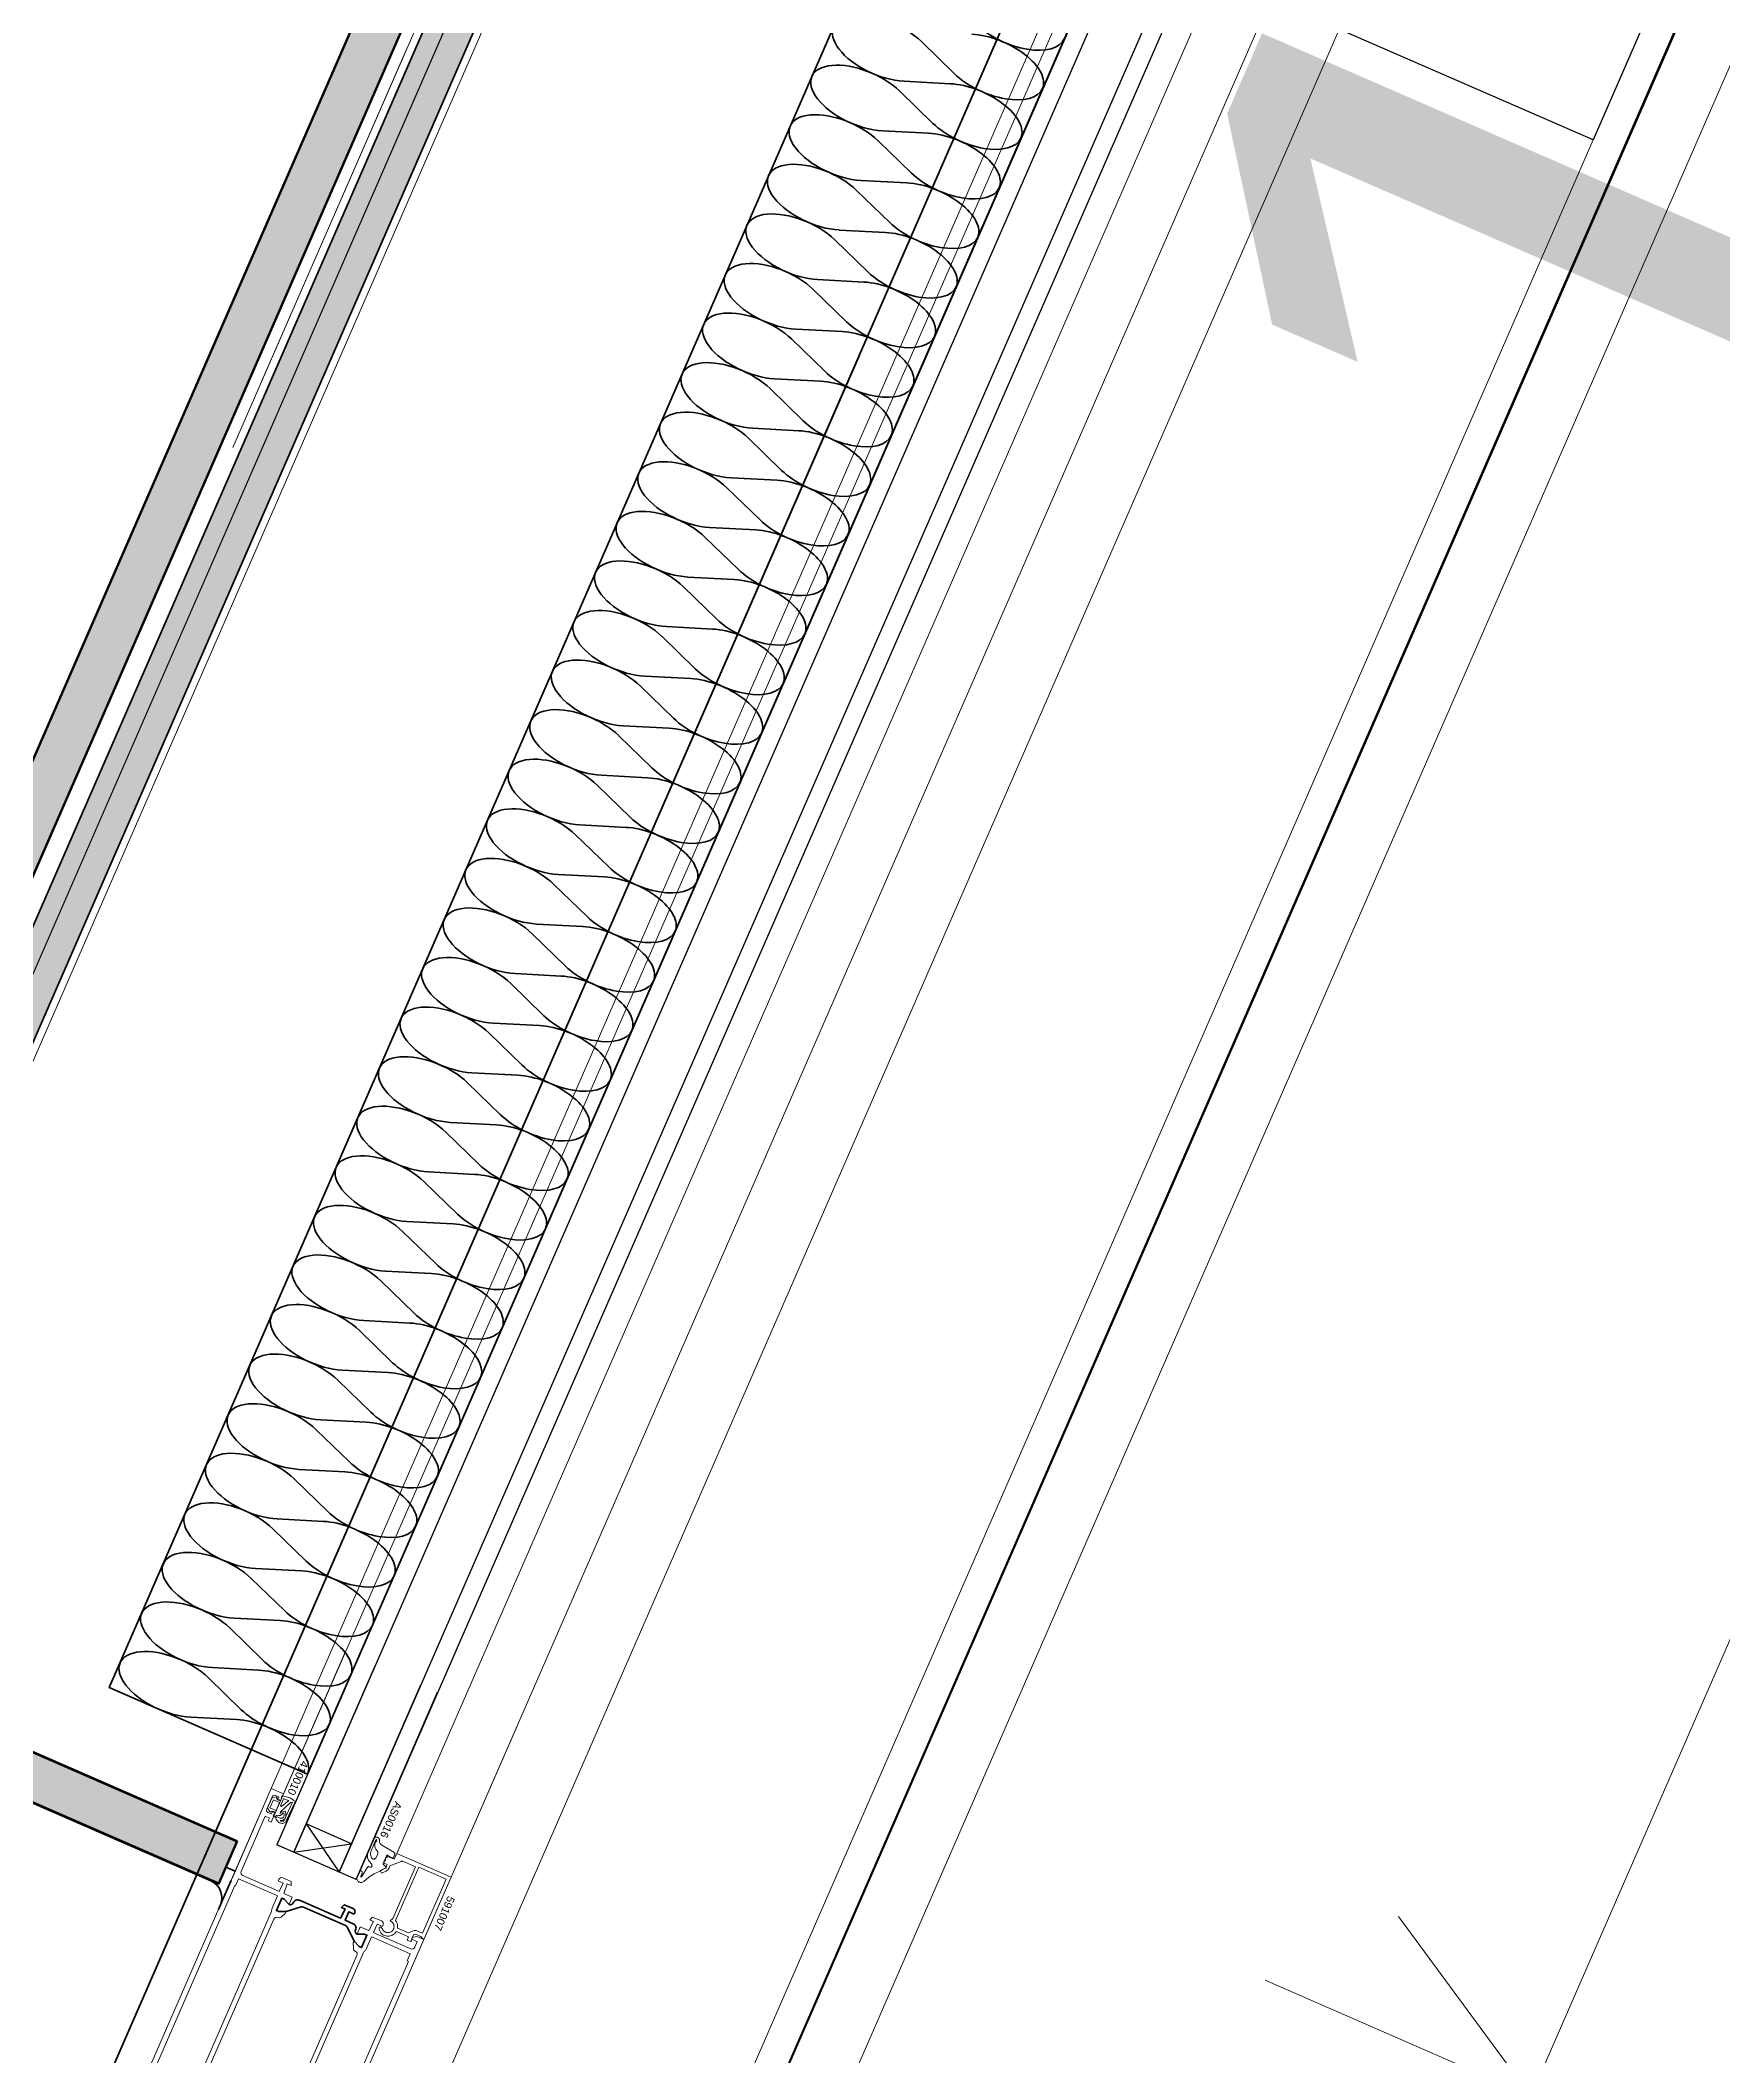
# Model space of a CAD drawing. Header units: millimetres. Extents: x -37281 to 954596, y -59787 to 956680.
# Drawn here: x 873502 to 874047, y -6371 to -5718 of the extents above; entities that cross this region are included whole.
import ezdxf
from ezdxf.enums import TextEntityAlignment as Align

# ---------------------------------------------------------------- set-up
doc = ezdxf.new("R2010")
doc.units = ezdxf.units.MM
doc.header["$MEASUREMENT"] = 0
doc.linetypes.add('Dot & Dashed', pattern=[670.277762, 352.777767, -176.388884, 0, -141.111112])
doc.linetypes.add('Double Dashed', pattern=[1093.611073, 529.166651, -211.666656, 141.111112, -211.666656])
for name, color, linetype, lineweight in [('0_Pen_No__2', 8, 'Continuous', 15), ('0_Pen_No__5', 7, 'Continuous', 25), ('0_Pen_No__6', 7, 'Continuous', 35), ('0_Pen_No__7', 7, 'Continuous', 35), ('0_Pen_No__9', 7, 'Continuous', 13), ('New_A-20-M_Floor_Slab_Pen_No__89', 8, 'Continuous', 20), ('New_A-20-M_Roof_Pen_No__93', 8, 'Continuous', 13), ('New_A-25-M_Curtain_Wall_Pen_No__90', 8, 'Continuous', 20), ('New_A-25-M_Wall_Ext_Pen_No__87', 8, 'Continuous', 20), ('New_A-95-P_Drawing_Pen_No__1', 7, 'Continuous', 13), ('New_ArchiCAD Windows_Pen_No__3', 7, 'Continuous', 18), ('New_ArchiCAD Zone Stamps_Pen_No__9', 7, 'Continuous', 13)]:
    doc.layers.add(name, color=color, linetype=linetype, lineweight=lineweight)
for name, color, linetype, lineweight, true_color in [('0_Pen_No__40', 7, 'Continuous', 35, 0x2a2a2a), ('0_Pen_No__54', 7, 'Continuous', 35, 0x444444), ('A-15-MG_Structural_Grid_Pen_No__163', 7, 'Continuous', 0, 0x750077), ('A-25-M_Wall_Int_Pen_No__107', 7, 'Continuous', 15, 0xa6a6a6), ('A-25-M_Wall_Int_Pen_No__27', 7, 'Continuous', 50, 0x2a2a2a), ('New_A-15-MG_Structural_Grid_Phase_2_Pen_No__222', 7, 'Continuous', 13, 0x65af33), ('New_A-25-M_Curtain_Wall_Pen_No__69', 7, 'Continuous', 20, 0x606060), ('New_A-35-M_FFE-Zone_Pen_No__74', 7, 'Continuous', 20, 0x606060), ('New_ArchiCAD Windows_Pen_No__23', 7, 'Continuous', 30, 0x2a2a2a)]:
    doc.layers.add(name, color=color, linetype=linetype, lineweight=lineweight, true_color=true_color)
for name, color, linetype in [('A-15-MG_Structural_Grid', 7, 'Continuous'), ('A-25-M_Wall_Int', 7, 'Continuous'), ('New_A-15-MG_Structural_Grid_Phase_2', 7, 'Continuous'), ('New_A-20-M_Floor_Slab', 7, 'Continuous'), ('New_A-20-M_Roof', 7, 'Continuous'), ('New_A-25-M_Curtain_Wall', 7, 'Continuous'), ('New_A-25-M_Wall_Ext', 7, 'Continuous'), ('New_A-35-M_FFE-Zone', 7, 'Continuous'), ('New_A-95-P_Drawing', 7, 'Continuous'), ('New_ArchiCAD Windows', 7, 'Continuous')]:
    doc.layers.add(name, color=color, linetype=linetype)
doc.styles.add('GENERATED_STYLE_2', font='')
doc.styles.add('GENERATED_STYLE_3', font='')
doc.styles.add('GENERATED_STYLE_4', font='')
doc.styles.get('GENERATED_STYLE_2').set_extended_font_data('Arial', bold=True)
doc.styles.get('GENERATED_STYLE_3').set_extended_font_data('Arial')
doc.styles.get('GENERATED_STYLE_4').set_extended_font_data('Swis721 BT')
doc.dimstyles.new('GENERATED_STYLE__1', dxfattribs={"dimtxt": 250, "dimasz": 95, "dimexe": 0.18, "dimexo": 0, "dimgap": 0.09, "dimtad": 1, "dimdec": 0, "dimzin": 0, "dimdsep": 46, "dimtxsty": 'GENERATED_STYLE_4', "dimblk": 'ARROWHEAD_2', "dimblk1": 'ARROWHEAD_2', "dimblk2": 'ARROWHEAD_2', "dimcen": 0.09, "dimclrd": 7, "dimclre": 7, "dimclrt": 7, "dimadec": 0, "dimazin": 0, "dimtfac": 1, "dimtdec": 4, "dimtmove": 0, "dimatfit": 3, "dimfxl": 1, "dimtolj": 1, "dimtzin": 0, "dimarcsym": 0})

# ---------------------------------------------------------------- blocks, each defined once
blk = doc.blocks.new('Wall_243_2', base_point=(874395.1, -4631.3))
at = {"layer": 'New_A-25-M_Wall_Ext_Pen_No__87', "linetype": 'Continuous', "flags": 128}
for points in [[(874303.43, -4591.33), (866444.97, -22613.27)], [(866536.64, -22653.24), (874395.1, -4631.3)]]:
    blk.add_lwpolyline(points, dxfattribs=at)
blk = doc.blocks.new('Wall_245_2', base_point=(874285.09, -4632.6))
at = {"layer": 'New_A-25-M_Wall_Ext_Pen_No__87', "linetype": 'Continuous', "flags": 128}
for points in [[(874133.84, -4566.65), (872224.02, -8946.49)], [(869174.27, -16353.33), (874285.09, -4632.6)]]:
    blk.add_lwpolyline(points, dxfattribs=at)
blk = doc.blocks.new('Single Office_INB 2115_77_2', base_point=(872360.27, -4933.21))
at = {"layer": 'New_A-35-M_FFE-Zone_Pen_No__74', "linetype": 'Continuous'}
blk.add_line((872814.28, -7592.83), (874151.79, -4525.48), dxfattribs=at)
at = {"layer": 'New_ArchiCAD Zone Stamps_Pen_No__9'}
for tag, height, style, p in [('ROOM_NAME', 250, 'GENERATED_STYLE_2', (870650.23, -3992.94)), ('zoneNameLine2', 250, 'GENERATED_STYLE_2', (870461.8, -4425.07)), ('ROOM_NUMBER', 200, 'GENERATED_STYLE_3', (870273.37, -4845.78)), ('measuredAreaCode', 200, 'GENERATED_STYLE_3', (870116.34, -5205.89)), ('DUMMY_649', 200, 'GENERATED_STYLE_3', (870423.74, -5339.93)), ('DUMMY_650', 200, 'GENERATED_STYLE_3', (870913.08, -5553.31)), ('DUMMY_651', 133.33, 'GENERATED_STYLE_3', (871192.37, -5659.86))]:
    blk.add_attdef(tag, text='', height=height, rotation=336.44041, dxfattribs=dict(at, style=style)).set_placement(p, align=Align.TOP_LEFT)
blk = doc.blocks.new('Slab_14_2', base_point=(829422.85, -33019.01))
at = {"layer": 'New_A-20-M_Floor_Slab_Pen_No__89', "linetype": 'Continuous', "flags": 128}
blk.add_lwpolyline([(875235.59, -26822.78), (866165.91, -22867.95), (874174.16, -4502.51), (868527.24, -2040.17), (868435.45, -2000.14), (866447.92, -6558.18), (861160.52, -4252.62), (853558.92, -11326.43), (853176.07, -10915.01), (829422.85, -33019.01)], dxfattribs=at)
blk = doc.blocks.new('Slab_18_2', base_point=(875235.59, -26822.78))
at = {"layer": 'New_A-20-M_Floor_Slab_Pen_No__89', "linetype": 'Continuous', "flags": 128}
blk.add_lwpolyline([(875235.59, -26822.78), (866165.91, -22867.95), (874174.16, -4502.51), (883243.83, -8457.33)], close=True, dxfattribs=at)
blk = doc.blocks.new('Double Window 19_7')
at = {"layer": 'New_ArchiCAD Windows_Pen_No__23', "linetype": 'Continuous'}
for p, q in [((650, -190), (650, 0)), ((700, -190), (650, -190))]:
    blk.add_line(p, q, dxfattribs=at)
at = {"layer": 'New_ArchiCAD Windows_Pen_No__3', "linetype": 'Continuous'}
for p, q in [((-700, 165), (700, 165)), ((-200, 0), (650, 0)), ((650, -190), (-200, -190)), ((-700, -200), (700, -200))]:
    blk.add_line(p, q, dxfattribs=at)
blk = doc.blocks.new('Wall_353_2', base_point=(874468.42, -4712.54))
at = {"layer": 'New_ArchiCAD Windows', "color": 251, "linetype": 'Continuous', "lineweight": 20, "true_color": 0x606060, "zscale": 1000, "rotation": 66.44041158399281}
blk.add_blockref('Double Window 19_7', (873570.9, -6270.46), dxfattribs=at)
blk = doc.blocks.new('Wall_453_2', base_point=(873376.29, -6234.67))
at = {"layer": 'A-25-M_Wall_Int_Pen_No__107', "linetype": 'Continuous'}
blk.add_hatch(color=256, dxfattribs=at).paths.add_polyline_path([(873396.04, -6226.92), (873846.39, -5194.12), (873832.64, -5188.12), (873376.29, -6234.67)])
at = {"layer": 'A-25-M_Wall_Int_Pen_No__27', "linetype": 'Continuous', "flags": 128}
for points in [[(873832.64, -5188.12), (873376.29, -6234.67)], [(873396.04, -6226.92), (873846.39, -5194.12)]]:
    blk.add_lwpolyline(points, dxfattribs=at)
blk = doc.blocks.new('Wall_454_2', base_point=(873560.13, -6314.83))
at = {"layer": 'A-25-M_Wall_Int_Pen_No__107', "linetype": 'Continuous'}
blk.add_hatch(color=256, dxfattribs=at).paths.add_polyline_path([(873566.12, -6301.08), (873396.04, -6226.92), (873376.29, -6234.67), (873560.13, -6314.83)])
at = {"layer": 'A-25-M_Wall_Int_Pen_No__27', "linetype": 'Continuous', "flags": 128}
for points in [[(873566.12, -6301.08), (873396.04, -6226.92)], [(873376.29, -6234.67), (873560.13, -6314.83)], [(873560.13, -6314.83), (873566.12, -6301.08)]]:
    blk.add_lwpolyline(points, dxfattribs=at)
blk = doc.blocks.new('Morph_2_2', base_point=(864302.5, 0))
at = {"layer": 'New_A-20-M_Roof_Pen_No__93', "linetype": 'Continuous', "flags": 128}
blk.add_lwpolyline([(866367.03, -22792.01), (874315.32, -4564.06)], dxfattribs=at)
blk = doc.blocks.new('Standard grid marker')
at = {"layer": 'A-15-MG_Structural_Grid_Pen_No__163', "linetype": 'Double Dashed'}
blk.add_line((1000, 0), (29725.95, 0), dxfattribs=at)
at = {"layer": 'A-15-MG_Structural_Grid_Pen_No__163', "style": 'GENERATED_STYLE_4'}
for tag, p in [('AC_MarkerText_1_0', (-500, 41.18)), ('AC_MarkerText_1_1', (31225.95, 41.18))]:
    blk.add_attdef(tag, text='', height=350, rotation=90, dxfattribs=at).set_placement(p, align=Align.MIDDLE_CENTER)
blk = doc.blocks.new('Beam_8_2', base_point=(874303.43, -4591.33))
at = {"layer": 'New_A-25-M_Curtain_Wall_Pen_No__69', "linetype": 'Dot & Dashed'}
blk.add_line((874303.43, -4591.33), (866444.97, -22613.27), dxfattribs=at)
at = {"layer": 'New_A-25-M_Curtain_Wall_Pen_No__90', "linetype": 'Continuous'}
for p, q in [((874303.43, -4591.33), (866444.97, -22613.27)), ((874505.7, -4679.52), (866647.24, -22701.46))]:
    blk.add_line(p, q, dxfattribs=at)
blk = doc.blocks.new('*D1310', base_point=(864302.5, 0))
at = {"layer": 'New_A-95-P_Drawing_Pen_No__1', "linetype": 'Continuous'}
for p, q in [((874747.04, -4791.67), (874661.3, -4675.56)), ((874728.6, -4677.59), (874704.17, -4733.62)), ((874618.24, -4696.14), (874790.11, -4771.09)), ((874704.17, -4733.62), (873984.71, -6383.58)), ((873941.84, -6325.52), (874027.57, -6441.64)), ((873898.77, -6346.11), (874070.64, -6421.05)), ((873984.71, -6383.58), (873960.27, -6439.61))]:
    blk.add_line(p, q, dxfattribs=at)
at = {"layer": 'New_A-95-P_Drawing_Pen_No__1', "insert": (874122.09, -5943.41), "char_height": 250, "attachment_point": 7, "rotation": 66.44041, "style": 'GENERATED_STYLE_4'}
blk.add_mtext('\\A1;{\\fSwis721 BT|b0|i0|c0|p34;1,800}', dxfattribs=at)
blk = doc.blocks.new('ARROWHEAD_2')
at = {"color": 0, "linetype": 'Continuous', "lineweight": 0}
for p, q in [((-0.3781, -0.655), (0.3781, 0.655)), ((0, 0), (-1, 0))]:
    blk.add_line(p, q, dxfattribs=at)
blk = doc.blocks.new('Standard grid marker_19')
at = {"layer": 'New_A-15-MG_Structural_Grid_Phase_2_Pen_No__222', "linetype": 'Double Dashed'}
blk.add_line((948.58, 0), (36650.52, 0), dxfattribs=at)
at = {"layer": 'New_A-15-MG_Structural_Grid_Phase_2_Pen_No__222', "style": 'GENERATED_STYLE_4'}
for tag, p in [('AC_MarkerText_1_0', (-500, -588.26)), ('AC_MarkerText_1_1', (38099.1, -588.26))]:
    blk.add_attdef(tag, text='', height=350, rotation=90, dxfattribs=at).set_placement(p, align=Align.MIDDLE_CENTER)

msp = doc.modelspace()

# ---------------------------------------------------------------- hatches: boundary and pattern name
at = {"layer": '0_Pen_No__40', "linetype": 'Continuous'}
for points in [[(873395.92, -6243.48), (873415.66, -6235.73), (873858.48, -5221.46), (873844.27, -5215.26)], [(873395.92, -6243.48), (873560.04, -6315.05), (873566.03, -6301.3), (873415.66, -6235.73)]]:
    msp.add_hatch(color=256, dxfattribs=at).paths.add_polyline_path(points)

# ---------------------------------------------------------------- linework, layer by layer
at = {"layer": '0_Pen_No__2', "linetype": 'Continuous', "flags": 128}
for points in [[(873544.63, -6402.58), (873577.89, -6326.31, -0.414214), (873579.21, -6325.8), (873579.26, -6325.82, 0.294108), (873580.33, -6325.65), (873581.64, -6324.46), (873581.92, -6323.82), (873579.51, -6323.86), (873578.77, -6323.54), (873580.53, -6319.5), (873581.27, -6319.82), (873582.88, -6321.62), (873583.92, -6319.24), (873581.17, -6318.04), (873582.29, -6314.92), (873583.49, -6315.45), (873583.57, -6314.17), (873580.86, -6312.99, 0.414214), (873579.55, -6313.51), (873579.35, -6313.97), (873580.9, -6314.65), (873579.7, -6317.4), (873578.29, -6316.78), (873567.88, -6312.24, -0.414214), (873567.36, -6310.92), (873575.16, -6293.05), (873576.53, -6293.65), (873576.13, -6294.57), (873577.05, -6294.97), (873578.45, -6291.76), (873577.53, -6291.36), (873577.13, -6292.27), (873576.03, -6291.79, -0.414214), (873575.62, -6290.74), (873577.38, -6286.71, -0.414214), (873578.43, -6286.29), (873579.53, -6286.77), (873579.13, -6287.69), (873580.05, -6288.09), (873581.05, -6285.8), (873577.1, -6284.08), (873513.15, -6430.74)], [(873571.58, -6414.33), (873604.84, -6338.07, 0.414214), (873604.32, -6336.75), (873604.27, -6336.73, -0.294108), (873603.67, -6335.83), (873603.64, -6334.05), (873603.92, -6333.41), (873605.54, -6335.21), (873606.27, -6335.53), (873608.03, -6331.49), (873607.3, -6331.17), (873604.88, -6331.21), (873605.92, -6328.83), (873608.67, -6330.03), (873610.19, -6327.09), (873608.99, -6326.57), (873609.87, -6325.64), (873612.76, -6326.9, -0.414214), (873613.28, -6328.22), (873613.08, -6328.68), (873611.34, -6327.92), (873610.14, -6330.67), (873611.03, -6331.06), (873622.24, -6335.94, 0.414214), (873623.55, -6335.43), (873624.35, -6333.59), (873622.7, -6332.87), (873622.71, -6332.32), (873623.24, -6332.11, -0.198912), (873624.77, -6332.14), (873626.51, -6332.9), (873582.54, -6433.73)], [(873610.41, -6332.42), (873609.54, -6332.04), (873607.8, -6336.03, -0.112281), (873607.26, -6336.76)], [(873607.26, -6336.76, 0.112281), (873607, -6337.12), (873572.36, -6416.56, 0.112281), (873572.28, -6416.99, -0.112281), (873572.11, -6417.89), (873570.37, -6421.87), (873582.93, -6427.35), (873583.92, -6425.06), (873584.38, -6425.26), (873621.56, -6340.01), (873621.1, -6339.81), (873622.1, -6337.52), (873610.41, -6332.42)]]:
    msp.add_lwpolyline(points, format="xyb", dxfattribs=at)
for points in [[(873612.5, -6328.82), (873611.97, -6329.04), (873612.03, -6329.49), (873612.16, -6329.93), (873612.35, -6330.35), (873612.6, -6330.73), (873612.91, -6331.07), (873613.26, -6331.36), (873613.66, -6331.59), (873614.14, -6331.76), (873614.65, -6331.84), (873615.16, -6331.84), (873615.66, -6331.76), (873616.14, -6331.59), (873616.59, -6331.35), (873617, -6331.04), (873617.34, -6330.66), (873617.58, -6330.36), (873621.52, -6332.08), (873621.08, -6333.08), (873622.37, -6333.64), (873622.53, -6333.28), (873622.34, -6333.2), (873623.1, -6331.45), (873623.76, -6331.2), (873625.55, -6331.98), (873626.1, -6332.72), (873626.61, -6332.66), (873635.29, -6312.77), (873617.69, -6305.09), (873616.89, -6306.93), (873614.78, -6306.01), (873614.09, -6306.57), (873614.12, -6306.74), (873614.11, -6306.9), (873614.08, -6307.06), (873614.02, -6307.21), (873613.94, -6307.36), (873613.84, -6307.48), (873613.72, -6307.59), (873613.58, -6307.68), (873613.6, -6308.22), (873614.61, -6308.66), (873614.15, -6309.71), (873612.36, -6310.6), (873612.81, -6311.5), (873614.27, -6310.77), (873614.51, -6310.63), (873614.73, -6310.46), (873614.92, -6310.25), (873615.08, -6310.03), (873615.21, -6309.78), (873615.52, -6309.06), (873619.09, -6307.66), (873619.24, -6307.61), (873619.4, -6307.59), (873619.56, -6307.6), (873619.71, -6307.62), (873619.86, -6307.68), (873623.78, -6309.39)], [(873623.78, -6309.39), (873616.47, -6326.16), (873615.53, -6326.85), (873615.91, -6327.08), (873616.18, -6327.28), (873616.41, -6327.52), (873616.6, -6327.79), (873616.74, -6328.1), (873616.82, -6328.42), (873616.85, -6328.75), (873616.82, -6329.09), (873616.74, -6329.41), (873616.6, -6329.71), (873616.41, -6329.99), (873616.18, -6330.22), (873615.91, -6330.42), (873615.61, -6330.57), (873615.29, -6330.66), (873614.96, -6330.7), (873614.62, -6330.68), (873614.3, -6330.61), (873613.99, -6330.48), (873613.71, -6330.3), (873613.47, -6330.07), (873613.26, -6329.81), (873613.11, -6329.51), (873612.5, -6328.82)]]:
    msp.add_lwpolyline(points, dxfattribs=at)
msp.add_lwpolyline([(873624.82, -6309.51), (873633.71, -6313.39), (873626.07, -6330.9), (873624.17, -6330.06), (873624.02, -6330.01), (873623.86, -6329.98), (873623.71, -6329.98), (873623.55, -6330), (873623.4, -6330.05), (873621.55, -6330.78), (873617.97, -6329.21), (873618, -6328.69), (873617.95, -6328.18), (873617.81, -6327.67), (873617.59, -6327.2), (873617.29, -6326.78)], close=True, dxfattribs=at)
msp.add_lwpolyline([(873577.77, -6318.19), (873579.11, -6318.77), (873577.37, -6322.76, 0.112281), (873577.2, -6323.65, -0.112281), (873577.11, -6324.09), (873542.48, -6403.53, -0.112281), (873542.21, -6403.88, 0.112281), (873541.67, -6404.62), (873539.93, -6408.6), (873527.38, -6403.13), (873528.38, -6400.84), (873528.1, -6400.72), (873565.27, -6315.47), (873565.55, -6315.59), (873566.55, -6313.3)], format="xyb", close=True, dxfattribs=at)
at = {"layer": '0_Pen_No__40', "linetype": 'Continuous'}
for p, q in [((874037.86, -5700.74), (866899.19, -22071.98)), ((873560.04, -6315.05), (873566.03, -6301.3)), ((873565.43, -6310.85), (873562.43, -6309.55)), ((873564.14, -6313.82), (873561.24, -6320.46)), ((873561.24, -6320.46), (873560.04, -6323.21))]:
    msp.add_line(p, q, dxfattribs=at)
at = {"layer": '0_Pen_No__40', "linetype": 'Continuous', "flags": 128}
for points in [[(873697.33, -5552.25), (873395.92, -6243.48)], [(873415.66, -6235.73), (873699.57, -5584.64), (873711.54, -5558.44)], [(873566.03, -6301.3), (873415.66, -6235.73)], [(873395.92, -6243.48), (873560.04, -6315.05)]]:
    msp.add_lwpolyline(points, dxfattribs=at)
at = {"layer": '0_Pen_No__40', "linetype": 'Continuous'}
msp.add_arc((873555.13, -6319.45), 6, 336.44041, 66.44041, dxfattribs=at)
at = {"layer": '0_Pen_No__5', "linetype": 'Continuous'}
for p, q in [((873853.97, -5671.91), (873578.87, -6302.31)), ((873859.47, -5674.31), (873584.37, -6304.7)), ((873874.13, -5680.71), (873599.04, -6311.1)), ((873879.63, -5683.1), (873604.79, -6312.92)), ((873584.37, -6304.7), (873610.78, -6244.13)), ((873588.86, -6279.39), (873605.28, -6241.73)), ((873599.03, -6311.1), (873625.45, -6250.52)), ((873604.53, -6313.5), (873630.95, -6252.92)), ((873603.03, -6301.93), (873588.36, -6295.54)), ((873588.36, -6295.54), (873599.03, -6311.1)), ((873604.53, -6313.5), (873578.87, -6302.3)), ((873584.37, -6304.7), (873603.03, -6301.93))]:
    msp.add_line(p, q, dxfattribs=at)
at = {"layer": '0_Pen_No__54', "linetype": 'Continuous'}
for p, q in [((873787.48, -5718.8), (873798.22, -5729.21)), ((873796.82, -5732.42), (873781.89, -5731.63)), ((873780.49, -5734.84), (873791.22, -5745.25)), ((873773.5, -5750.88), (873784.23, -5761.29)), ((873789.83, -5748.46), (873774.89, -5747.67)), ((873782.83, -5764.5), (873767.9, -5763.72)), ((873766.5, -5766.92), (873777.24, -5777.33)), ((873759.51, -5782.97), (873770.24, -5793.37)), ((873775.84, -5780.54), (873760.9, -5779.76)), ((873768.84, -5796.58), (873753.91, -5795.8)), ((873752.51, -5799.01), (873763.25, -5809.42)), ((873745.52, -5815.05), (873756.25, -5825.46)), ((873761.85, -5812.62), (873746.92, -5811.84)), ((873754.85, -5828.66), (873739.92, -5827.88)), ((873738.52, -5831.09), (873749.26, -5841.5)), ((873731.53, -5847.13), (873742.26, -5857.54)), ((873747.86, -5844.71), (873732.93, -5843.92)), ((873740.86, -5860.75), (873725.93, -5859.96)), ((873724.53, -5863.17), (873735.27, -5873.58)), ((873717.54, -5879.21), (873728.27, -5889.62)), ((873733.87, -5876.79), (873718.94, -5876.01)), ((873710.54, -5895.25), (873721.28, -5905.66)), ((873726.87, -5892.83), (873711.94, -5892.05)), ((873719.88, -5908.87), (873704.95, -5908.09)), ((873703.55, -5911.3), (873714.28, -5921.7)), ((873696.55, -5927.34), (873707.29, -5937.75)), ((873712.88, -5924.91), (873697.95, -5924.13)), ((873705.89, -5940.95), (873690.96, -5940.17)), ((873689.56, -5943.38), (873700.29, -5953.79)), ((873682.56, -5959.42), (873693.3, -5969.83)), ((873698.89, -5957), (873683.96, -5956.21)), ((873691.9, -5973.04), (873676.97, -5972.25)), ((873675.57, -5975.46), (873686.3, -5985.87)), ((873668.57, -5991.5), (873679.31, -6001.91)), ((873684.9, -5989.08), (873669.97, -5988.29)), ((873677.91, -6005.12), (873662.98, -6004.34)), ((873661.58, -6007.54), (873672.31, -6017.95)), ((873654.58, -6023.59), (873665.32, -6033.99)), ((873670.91, -6021.16), (873655.98, -6020.38)), ((873663.92, -6037.2), (873648.99, -6036.42)), ((873647.59, -6039.63), (873658.32, -6050.03)), ((873640.59, -6055.67), (873651.33, -6066.08)), ((873656.92, -6053.24), (873641.99, -6052.46)), ((873649.93, -6069.28), (873635, -6068.5)), ((873633.6, -6071.71), (873644.33, -6082.12)), ((873626.6, -6087.75), (873637.34, -6098.16)), ((873642.93, -6085.33), (873628, -6084.54)), ((873619.61, -6103.79), (873630.34, -6114.2)), ((873635.94, -6101.37), (873621.01, -6100.58)), ((873628.95, -6117.41), (873614.01, -6116.62)), ((873612.61, -6119.83), (873623.35, -6130.24)), ((873605.62, -6135.87), (873616.35, -6146.28)), ((873621.95, -6133.45), (873607.02, -6132.67)), ((873614.96, -6149.49), (873600.02, -6148.71)), ((873598.63, -6151.92), (873609.36, -6162.32)), ((873591.63, -6167.96), (873602.37, -6178.36)), ((873607.96, -6165.53), (873593.03, -6164.75)), ((873600.97, -6181.57), (873586.03, -6180.79)), ((873584.64, -6184), (873595.37, -6194.41)), ((873577.64, -6200.04), (873588.38, -6210.45)), ((873593.97, -6197.61), (873579.04, -6196.83)), ((873586.98, -6213.66), (873572.05, -6212.87)), ((873570.65, -6216.08), (873581.38, -6226.49)), ((873563.65, -6232.12), (873574.39, -6242.53)), ((873579.98, -6229.7), (873565.05, -6228.91)), ((873572.99, -6245.74), (873558.06, -6244.95)), ((873556.66, -6248.16), (873567.39, -6258.57)), ((873565.99, -6261.78), (873551.06, -6261))]:
    msp.add_line(p, q, dxfattribs=at)
at = {"layer": '0_Pen_No__54', "linetype": 'Continuous', "flags": 128}
msp.add_lwpolyline([(873588.86, -6279.39), (873843.79, -5694.75), (873779.63, -5666.77), (873524.7, -6251.41)], close=True, dxfattribs=at)
at = {"layer": '0_Pen_No__54', "linetype": 'Continuous'}
for centre, start_param, end_param in [((873775.06, -5721.02), 0.927295, 5.35589), ((873810.64, -5726.99), 0, 2.214297), ((873817.64, -5710.95), 4.068888, 6.283185), ((873768.07, -5737.06), 0.927295, 5.35589), ((873810.64, -5726.99), 4.068888, 6.283185), ((873803.65, -5743.03), 0, 2.214297), ((873761.07, -5753.1), 0.927295, 5.35589), ((873803.65, -5743.03), 4.068888, 6.283185), ((873796.65, -5759.07), 0, 2.214297), ((873754.08, -5769.14), 0.927295, 5.35589), ((873789.66, -5775.11), 0, 2.214297), ((873796.65, -5759.07), 4.068888, 6.283185), ((873747.08, -5785.19), 0.927295, 5.35589), ((873789.66, -5775.11), 4.068888, 6.283185), ((873782.66, -5791.15), 0, 2.214297), ((873740.09, -5801.23), 0.927295, 5.35589), ((873775.67, -5807.2), 0, 2.214297), ((873782.66, -5791.15), 4.068888, 6.283185), ((873733.09, -5817.27), 0.927295, 5.35589), ((873775.67, -5807.2), 4.068888, 6.283185), ((873768.67, -5823.24), 0, 2.214297), ((873726.1, -5833.31), 0.927295, 5.35589), ((873761.68, -5839.28), 0, 2.214297), ((873768.67, -5823.24), 4.068888, 6.283185), ((873719.1, -5849.35), 0.927295, 5.35589), ((873761.68, -5839.28), 4.068888, 6.283185), ((873754.68, -5855.32), 0, 2.214297), ((873712.11, -5865.39), 0.927295, 5.35589), ((873747.69, -5871.36), 0, 2.214297), ((873754.68, -5855.32), 4.068888, 6.283185), ((873705.11, -5881.43), 0.927295, 5.35589), ((873747.69, -5871.36), 4.068888, 6.283185), ((873740.69, -5887.4), 0, 2.214297), ((873698.12, -5897.47), 0.927295, 5.35589), ((873733.7, -5903.44), 0, 2.214297), ((873740.69, -5887.4), 4.068888, 6.283185), ((873691.12, -5913.52), 0.927295, 5.35589), ((873733.7, -5903.44), 4.068888, 6.283185), ((873726.7, -5919.48), 0, 2.214297), ((873684.13, -5929.56), 0.927295, 5.35589), ((873719.71, -5935.53), 0, 2.214297), ((873726.7, -5919.48), 4.068888, 6.283185), ((873677.14, -5945.6), 0.927295, 5.35589), ((873712.71, -5951.57), 0, 2.214297), ((873719.71, -5935.53), 4.068888, 6.283185), ((873670.14, -5961.64), 0.927295, 5.35589), ((873712.71, -5951.57), 4.068888, 6.283185), ((873705.72, -5967.61), 0, 2.214297), ((873663.15, -5977.68), 0.927295, 5.35589), ((873698.73, -5983.65), 0, 2.214297), ((873705.72, -5967.61), 4.068888, 6.283185), ((873656.15, -5993.72), 0.927295, 5.35589), ((873698.73, -5983.65), 4.068888, 6.283185), ((873691.73, -5999.69), 0, 2.214297), ((873649.16, -6009.76), 0.927295, 5.35589), ((873684.74, -6015.73), 0, 2.214297), ((873691.73, -5999.69), 4.068888, 6.283185), ((873642.16, -6025.8), 0.927295, 5.35589), ((873684.74, -6015.73), 4.068888, 6.283185), ((873677.74, -6031.77), 0, 2.214297), ((873635.17, -6041.85), 0.927295, 5.35589), ((873670.75, -6047.81), 0, 2.214297), ((873677.74, -6031.77), 4.068888, 6.283185), ((873628.17, -6057.89), 0.927295, 5.35589), ((873670.75, -6047.81), 4.068888, 6.283185), ((873663.75, -6063.86), 0, 2.214297), ((873621.18, -6073.93), 0.927295, 5.35589), ((873656.76, -6079.9), 0, 2.214297), ((873663.75, -6063.86), 4.068888, 6.283185), ((873614.18, -6089.97), 0.927295, 5.35589), ((873656.76, -6079.9), 4.068888, 6.283185), ((873649.76, -6095.94), 0, 2.214297), ((873607.19, -6106.01), 0.927295, 5.35589), ((873642.77, -6111.98), 0, 2.214297), ((873649.76, -6095.94), 4.068888, 6.283185), ((873600.19, -6122.05), 0.927295, 5.35589), ((873642.77, -6111.98), 4.068888, 6.283185), ((873635.77, -6128.02), 0, 2.214297), ((873593.2, -6138.09), 0.927295, 5.35589), ((873628.78, -6144.06), 0, 2.214297), ((873635.77, -6128.02), 4.068888, 6.283185), ((873586.2, -6154.13), 0.927295, 5.35589), ((873621.78, -6160.1), 0, 2.214297), ((873628.78, -6144.06), 4.068888, 6.283185), ((873579.21, -6170.18), 0.927295, 5.35589), ((873621.78, -6160.1), 4.068888, 6.283185), ((873614.79, -6176.15), 0, 2.214297), ((873572.21, -6186.22), 0.927295, 5.35589), ((873607.79, -6192.19), 0, 2.214297), ((873614.79, -6176.15), 4.068888, 6.283185), ((873565.22, -6202.26), 0.927295, 5.35589), ((873607.79, -6192.19), 4.068888, 6.283185), ((873600.8, -6208.23), 0, 2.214297), ((873558.22, -6218.3), 0.927295, 5.35589), ((873593.8, -6224.27), 0, 2.214297), ((873600.8, -6208.23), 4.068888, 6.283185), ((873551.23, -6234.34), 0.927295, 5.35589), ((873593.8, -6224.27), 4.068888, 6.283185), ((873586.81, -6240.31), 0, 2.214297), ((873544.23, -6250.38), 0.927295, 5.35589), ((873579.81, -6256.35), 0, 2.214297), ((873586.81, -6240.31), 4.068888, 6.283185), ((873579.81, -6256.35), 4.068888, 6.283185), ((873572.82, -6272.39), 0, 2.214297)]:
    msp.add_ellipse(centre, major_axis=(16.04, -6.99), ratio=0.5, start_param=start_param, end_param=end_param, dxfattribs=at)
at = {"layer": '0_Pen_No__6', "linetype": 'Continuous', "flags": 128}
msp.add_lwpolyline([(873584.2, -6321.1, -0.414214), (873582.88, -6321.62), (873581.27, -6319.82), (873580.53, -6319.5), (873578.77, -6323.54), (873579.51, -6323.86), (873581.91, -6323.84), (873586.8, -6322.38, -0.176327), (873587.48, -6322.42), (873601.16, -6328.39, -0.176327), (873601.66, -6328.86), (873603.91, -6333.43), (873605.54, -6335.21), (873606.27, -6335.53), (873608.03, -6331.49), (873607.3, -6331.17), (873604.88, -6331.21, -0.414214), (873604.36, -6329.89), (873604.4, -6329.8, 0.414214), (873603.63, -6327.83), (873600.97, -6326.67), (873602.17, -6323.92), (873603.91, -6324.68), (873604.11, -6324.22, 0.414214), (873603.59, -6322.9), (873600.71, -6321.65), (873599.83, -6322.57), (873601.03, -6323.09), (873599.5, -6326.03), (873586.21, -6320.23, 0.414214), (873584.24, -6321.01)], format="xyb", close=True, dxfattribs=at)
at = {"layer": '0_Pen_No__9', "linetype": 'Continuous'}
for p, q in [((873839.41, -5683.02), (873577.1, -6284.08)), ((873843.36, -5684.74), (873577.91, -6293)), ((873882.43, -5698.46), (873617.69, -6305.09)), ((873900.03, -5706.13), (873635.29, -6312.77)), ((873581.05, -6285.8), (873601.07, -6239.89)), ((873635.29, -6312.77), (873656.52, -6264.07)), ((873577.1, -6284.08), (873564.4, -6313.21)), ((873581.05, -6285.8), (873581.07, -6285.75)), ((873635.29, -6312.77), (873623.8, -6339.11))]:
    msp.add_line(p, q, dxfattribs=at)
at = {"layer": '0_Pen_No__9', "linetype": 'Continuous', "flags": 128}
for points in [[(873581.96, -6294.52), (873584.62, -6288.75), (873584.84, -6288.17), (873584.26, -6287.94), (873584.33, -6287.78), (873584.18, -6287.69), (873583.1, -6287.12), (873581.96, -6286.7), (873580.77, -6286.43), (873580.49, -6286.39), (873580.16, -6287.92), (873578.84, -6287.35), (873578.96, -6287.07), (873578.72, -6286.8), (873577.26, -6287.23), (873575.92, -6290.3), (873576.6, -6291.66), (873576.97, -6291.66), (873577.09, -6291.38), (873578.4, -6291.95), (873577.75, -6292.89), (873578.4, -6293.35), (873578.77, -6292.82), (873579.39, -6292.73), (873579.49, -6292.78), (873579.61, -6292.82), (873579.73, -6292.83), (873579.85, -6292.83), (873579.97, -6292.81), (873580.08, -6292.76), (873580.18, -6292.71), (873580.34, -6292.62), (873580.48, -6292.51), (873580.61, -6292.38), (873580.71, -6292.23), (873580.78, -6292.06), (873581.15, -6292.05), (873581.22, -6292.27), (873581.26, -6292.49), (873581.27, -6292.72), (873581.23, -6292.94), (873581.16, -6293.16), (873581.06, -6293.36), (873580.98, -6293.46), (873580.87, -6293.55), (873580.76, -6293.62), (873580.63, -6293.67), (873580.5, -6293.69), (873580.36, -6293.7), (873580.23, -6293.67), (873579.99, -6293.65), (873579.76, -6293.59), (873579.54, -6293.49), (873579.34, -6293.37), (873579.16, -6293.21), (873578.51, -6293.56), (873578.65, -6293.95), (873578.86, -6294.32), (873579.12, -6294.64), (873579.44, -6294.92), (873579.8, -6295.13), (873580.19, -6295.28), (873580.6, -6295.37), (873580.84, -6295.35), (873581.08, -6295.3), (873581.3, -6295.2), (873581.5, -6295.08), (873581.68, -6294.92), (873581.84, -6294.73)], [(873579.81, -6288.64), (873577.79, -6287.76), (873576.67, -6290.33), (873578.69, -6291.21)], [(873583.9, -6288.74), (873581.29, -6294.33), (873581.19, -6294.44), (873581.08, -6294.53), (873580.95, -6294.6), (873580.82, -6294.65), (873580.68, -6294.68), (873580.53, -6294.68), (873580.39, -6294.67), (873580.25, -6294.62), (873580.12, -6294.56), (873580, -6294.48), (873580.07, -6294.32), (873580.31, -6294.36), (873580.54, -6294.36), (873580.78, -6294.32), (873581, -6294.24), (873581.21, -6294.13), (873581.4, -6293.98), (873581.56, -6293.81), (873581.72, -6293.49), (873581.82, -6293.14), (873581.87, -6292.79), (873581.86, -6292.43), (873581.79, -6292.08), (873581.67, -6291.74), (873581.49, -6291.43), (873580.26, -6291.73), (873580.24, -6292.04), (873579.95, -6292.17), (873580.06, -6291.58), (873583.37, -6288.59), (873583.86, -6288.44), (873583.99, -6288.58)], [(873581.23, -6287.44), (873581.11, -6287.41), (873580.12, -6289.67), (873580.43, -6289.91), (873582.84, -6287.99), (873582.61, -6287.89)], [(873616.78, -6304.64), (873616.88, -6304.73), (873616.97, -6304.83), (873617.03, -6304.95), (873617.07, -6305.07), (873617.1, -6305.21), (873617.1, -6305.34), (873617.08, -6305.47), (873617.03, -6305.6), (873616.68, -6306.4), (873616.66, -6306.44), (873616.63, -6306.48), (873616.59, -6306.52), (873616.55, -6306.55), (873616.5, -6306.57), (873616.45, -6306.58), (873616.4, -6306.58), (873616.35, -6306.57), (873616.3, -6306.56), (873616.26, -6306.54), (873614.84, -6305.71), (873614.8, -6305.69), (873614.75, -6305.67), (873614.7, -6305.67), (873614.65, -6305.67), (873614.6, -6305.68), (873614.55, -6305.7), (873614.51, -6305.73), (873614.47, -6305.76), (873614.44, -6305.8), (873614.41, -6305.85), (873613.34, -6308.31), (873613.32, -6308.36), (873613.32, -6308.4), (873613.31, -6308.45), (873613.32, -6308.49), (873613.33, -6308.54), (873613.35, -6308.58), (873613.38, -6308.62), (873613.41, -6308.65), (873614.18, -6309.39), (873614.22, -6309.43), (873614.24, -6309.47), (873614.26, -6309.51), (873614.27, -6309.56), (873614.28, -6309.61), (873614.27, -6309.66), (873614.26, -6309.71), (873614.24, -6309.76), (873614.21, -6309.8), (873614.17, -6309.83), (873614.13, -6309.86), (873614.09, -6309.88), (873612.27, -6310.76), (873610.38, -6311.65), (873608.64, -6312.79), (873607.07, -6314.17), (873606.87, -6314.3), (873606.66, -6314.41), (873606.43, -6314.47), (873606.19, -6314.49), (873605.95, -6314.47), (873605.72, -6314.42), (873605.5, -6314.32), (873605.3, -6314.18), (873605.13, -6314.02), (873604.99, -6313.83), (873604.88, -6313.61), (873604.81, -6313.38), (873604.78, -6313.15), (873604.79, -6312.91), (873605.61, -6311.02), (873605.65, -6310.94), (873605.7, -6310.88), (873605.76, -6310.82), (873605.83, -6310.78), (873605.91, -6310.74), (873605.99, -6310.72), (873606.07, -6310.72), (873606.15, -6310.72), (873606.23, -6310.74), (873606.31, -6310.78), (873606.38, -6310.82), (873606.44, -6310.88), (873606.49, -6310.94), (873606.53, -6311.01), (873606.56, -6311.09), (873606.57, -6311.17), (873606.57, -6311.26), (873606.56, -6311.34), (873606.53, -6311.42), (873606.11, -6312.39), (873606.09, -6312.43), (873606.08, -6312.48), (873606.08, -6312.53), (873606.08, -6312.58), (873606.1, -6312.62), (873606.12, -6312.67), (873606.14, -6312.71), (873606.19, -6312.69), (873606.22, -6312.66), (873606.26, -6312.63), (873606.29, -6312.59), (873608.38, -6309.45), (873608.43, -6309.39), (873608.49, -6309.36), (873608.54, -6309.35), (873608.59, -6309.34), (873608.63, -6309.34), (873608.68, -6309.35), (873608.72, -6309.37), (873609.01, -6309.49), (873609.09, -6309.52), (873609.18, -6309.53), (873609.26, -6309.53), (873609.35, -6309.51), (873609.43, -6309.48), (873609.5, -6309.43), (873609.57, -6309.38), (873609.62, -6309.31), (873609.67, -6309.23), (873609.69, -6309.15), (873609.71, -6309.06), (873609.7, -6308.98), (873609.67, -6308.66), (873609.66, -6308.62), (873609.65, -6308.58), (873609.63, -6308.54), (873609.6, -6308.5), (873608.67, -6307.42), (873608.63, -6307.36), (873608.6, -6307.3), (873608.46, -6306.99), (873608.29, -6306.51), (873608.2, -6306.02), (873608.2, -6305.52), (873608.28, -6305.02), (873608.44, -6304.55), (873610.23, -6300.42), (873610.31, -6300.28), (873610.41, -6300.15), (873610.54, -6300.03), (873610.67, -6299.94), (873610.83, -6299.88), (873610.99, -6299.84), (873611.15, -6299.82), (873611.32, -6299.84), (873611.48, -6299.88), (873611.63, -6299.95), (873611.77, -6300.04), (873611.89, -6300.15), (873611.99, -6300.28), (873612.07, -6300.43), (873612.12, -6300.59), (873612.15, -6300.75), (873612.15, -6300.92), (873612.14, -6301.16), (873612.18, -6301.4), (873612.25, -6301.63), (873612.36, -6301.85), (873612.51, -6302.04), (873612.68, -6302.21), (873612.88, -6302.35)], [(873611, -6306.43), (873610.93, -6306.55), (873610.85, -6306.66), (873610.75, -6306.75), (873610.63, -6306.82), (873610.51, -6306.87), (873610.38, -6306.9), (873610.24, -6306.91), (873610.11, -6306.9), (873609.98, -6306.86), (873609.86, -6306.8), (873609.75, -6306.72), (873609.65, -6306.63), (873609.57, -6306.51), (873609.4, -6306.16), (873609.29, -6305.79), (873609.23, -6305.4), (873609.24, -6305.01), (873609.31, -6304.62), (873609.44, -6304.25), (873610.99, -6300.7), (873611, -6300.68), (873611.01, -6300.66), (873611.03, -6300.64), (873611.05, -6300.63), (873611.08, -6300.62), (873611.1, -6300.61), (873611.12, -6300.61), (873611.15, -6300.61), (873611.17, -6300.62), (873611.2, -6300.63), (873611.22, -6300.64), (873611.23, -6300.66), (873611.25, -6300.68), (873611.26, -6300.7), (873611.27, -6300.72), (873611.27, -6300.75), (873611.27, -6300.77), (873611.27, -6300.79), (873611.26, -6300.82), (873611.12, -6301.15), (873611.09, -6301.2), (873611.07, -6301.23), (873611.03, -6301.26), (873611, -6301.29), (873610.95, -6301.31), (873610.91, -6301.33), (873610.86, -6301.33), (873610.82, -6301.33), (873610.78, -6301.41), (873610.66, -6301.78), (873610.59, -6302.16), (873610.58, -6302.54), (873610.63, -6302.92), (873610.73, -6303.29), (873610.89, -6303.64), (873611.11, -6303.96), (873611.37, -6304.24), (873611.45, -6304.33), (873611.52, -6304.43), (873611.57, -6304.55), (873611.61, -6304.66), (873611.62, -6304.79), (873611.62, -6304.91), (873611.6, -6305.03), (873611.56, -6305.15)]]:
    msp.add_lwpolyline(points, close=True, dxfattribs=at)

# ---------------------------------------------------------------- block references
at = {"layer": 'A-15-MG_Structural_Grid', "color": 8, "linetype": 'Continuous', "lineweight": 15, "zscale": 1000, "rotation": 246.440411583993}
msp.add_blockref('Standard grid marker', (884817.18, 19955.36), dxfattribs=at)
at = {"layer": 'A-25-M_Wall_Int', "color": 250, "lineweight": 50, "true_color": 0x2a2a2a}
for name, p in [('Wall_453_2', (873376.29, -6234.67)), ('Wall_454_2', (873560.13, -6314.83))]:
    msp.add_blockref(name, p, dxfattribs=at)
at = {"layer": 'New_A-15-MG_Structural_Grid_Phase_2', "color": 8, "linetype": 'Continuous', "lineweight": 15, "zscale": 1000, "rotation": 246.440411583993}
msp.add_blockref('Standard grid marker_19', (876481.97, 840.07), dxfattribs=at)
at = {"layer": 'New_A-20-M_Floor_Slab', "color": 8, "linetype": 'Continuous', "lineweight": 20}
for name, p in [('Slab_14_2', (829422.85, -33019.01)), ('Slab_18_2', (875235.59, -26822.78))]:
    msp.add_blockref(name, p, dxfattribs=at)
at = {"layer": 'New_A-20-M_Roof', "linetype": 'Continuous', "lineweight": 0}
msp.add_blockref('Morph_2_2', (864302.5, 0), dxfattribs=at)
at = {"layer": 'New_A-25-M_Curtain_Wall', "color": 8, "lineweight": 20}
msp.add_blockref('Beam_8_2', (874303.43, -4591.33), dxfattribs=at)
at = {"layer": 'New_A-25-M_Wall_Ext', "color": 250, "lineweight": 50, "true_color": 0x2a2a2a}
for name, p in [('Wall_245_2', (874285.09, -4632.6)), ('Wall_353_2', (874468.42, -4712.54)), ('Wall_243_2', (874395.1, -4631.3))]:
    msp.add_blockref(name, p, dxfattribs=at)
at = {"layer": 'New_A-35-M_FFE-Zone', "linetype": 'Continuous'}
msp.add_blockref('Single Office_INB 2115_77_2', (872360.27, -4933.21), dxfattribs=at)

# ---------------------------------------------------------------- texts
at = {"layer": '0_Pen_No__7', "linetype": 'Continuous', "char_height": 2.5, "attachment_point": 7, "rotation": 246.44041, "style": 'GENERATED_STYLE_3'}
for s, insert in [('\\A1;{\\fArial|b0|i0|c0|p34;410010}', (873586.91, -6274.84)), ('\\A1;{\\fArial|b0|i0|c0|p34;AS0016}', (873617.17, -6287.98)), ('\\A1;{\\fArial|b0|i0|c0|p34;591007}', (873634.26, -6318.6))]:
    msp.add_mtext(s, dxfattribs=dict(at, insert=insert))

# ---------------------------------------------------------------- dimensions: what is measured, and where the dimension line sits
at = {"layer": 'New_A-95-P_Drawing', "linetype": 'Continuous'}
dim = msp.add_linear_dim(base=(873984.71, -6383.58), p1=(874391.86, -4597.43), p2=(873672.4, -6247.4), angle=246.44041, dimstyle='GENERATED_STYLE__1', dxfattribs=at)
dim.commit()
dim.dimension.update_dxf_attribs({"geometry": '*D1310', "text_midpoint": (874183.99, -5488.72), "dimtype": 160, "text_rotation": 66.44041})

doc.saveas('drawing.dxf')
